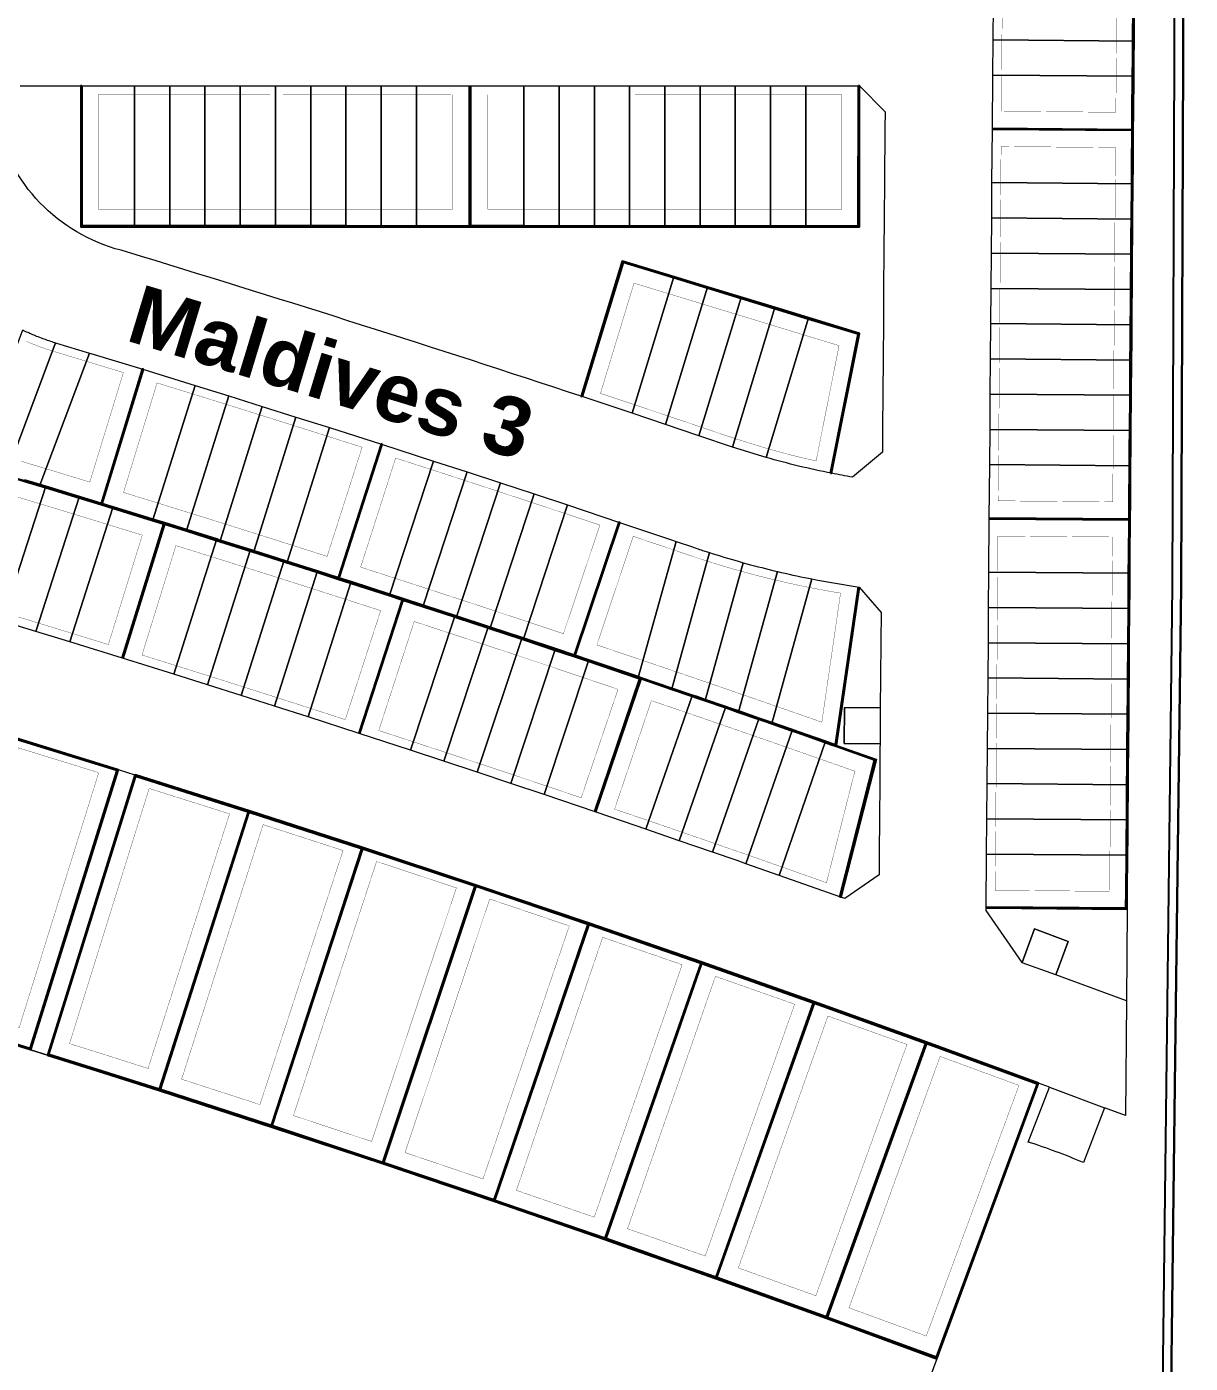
# Model space of a CAD drawing. Header units: centimetres. Extents: x -6122352 to 6876996, y -1694241 to 2592194.
# Drawn here: x 118939 to 317063, y -434503 to -207021 of the extents above; entities that cross this region are included whole.
import ezdxf

# ---------------------------------------------------------------- set-up
doc = ezdxf.new("R2010")
doc.units = ezdxf.units.CM
doc.header["$MEASUREMENT"] = 0
doc.linetypes.add('XR-AR-END-SETTING OUT PLAN$0$23261-XR-AR-SI-GF$0$HIDDEN', pattern=[0.375, 0.25, -0.125])
for name, color, linetype, lineweight, true_color in [('08-Compound Wall-2', 6, 'Continuous', 25, 0xff00ff), ('23585-XR-AR-DAMAC PLOT LIMITS$0$1-End units', 7, 'Continuous', 5, 0xf8991e), ('23585-XR-AR-DAMAC PLOT LIMITS$0$1-Open Space', 7, 'Continuous', 5, 0x90cf5a), ('23585-XR-AR-DAMAC PLOT LIMITS$0$1-Utility', 7, 'Continuous', 5, 0x8db1ff)]:
    doc.layers.add(name, color=color, linetype=linetype, lineweight=lineweight, true_color=true_color)
for name, color, linetype, lineweight in [('23585-XR-AR-BOUNDARY WALLS AND SETBACKS$0$A-ANNO-TEXT', 3, 'Continuous', 25), ('23585-XR-AR-DAMAC PLOT LIMITS$0$1-Mid units', 41, 'Continuous', 5), ('23585-XR-AR-DAMAC PLOT LIMITS$0$1-V75', 142, 'Continuous', 5), ('A-ANNO-TEXT', 3, 'Continuous', 25)]:
    doc.layers.add(name, color=color, linetype=linetype, lineweight=lineweight)
for name, color, linetype in [('23585-XR-AR-BOUNDARY WALLS AND SETBACKS$0$cluster name', 2, 'Continuous'), ('23585-XR-AR-BOUNDARY WALLS AND SETBACKS$0$setback', 7, 'XR-AR-END-SETTING OUT PLAN$0$23261-XR-AR-SI-GF$0$HIDDEN'), ('23585-XR-AR-DAMAC PLOT LIMITS$0$1-Utility Corridor', 44, 'Continuous'), ('@MI-REF LAYER', 7, 'Continuous')]:
    doc.layers.add(name, color=color, linetype=linetype)
doc.styles.add('23585-XR-AR-BOUNDARY WALLS AND SETBACKS$0$Arial', font='arialbd.ttf')

# ---------------------------------------------------------------- blocks, each defined once
blk = doc.blocks.new('23585-XR-AR-BOUNDARY WALLS AND SETBACKS$0$A$Cfa569a08')
at = {"layer": '23585-XR-AR-BOUNDARY WALLS AND SETBACKS$0$cluster name', "style": '23585-XR-AR-BOUNDARY WALLS AND SETBACKS$0$Arial'}
blk.add_text('Maldives 3', height=10, rotation=30.6218, dxfattribs=at).set_placement((496675.23, 2768820.96))
blk = doc.blocks.new('23585-XR-AR-BOUNDARY WALLS AND SETBACKS')
at = {"layer": '08-Compound Wall-2'}
for points in [[(496845.5, 2768864.03), (496845.64, 2768863.9), (496861.99, 2768881.47), (496859.8, 2768883.51), (496855.3, 2768887.7), (496853.1, 2768889.74), (496850.9, 2768891.79), (496846.51, 2768895.87), (496844.32, 2768897.92), (496842.12, 2768899.96), (496837.73, 2768904.05), (496835.53, 2768906.1), (496833.34, 2768908.14), (496828.94, 2768912.23), (496824.55, 2768916.31), (496822.36, 2768918.36), (496820.16, 2768920.4), (496817.96, 2768922.45), (496813.46, 2768926.63), (496811.27, 2768928.68), (496806.76, 2768932.87), (496804.57, 2768934.91), (496802.37, 2768936.96), (496797.98, 2768941.04), (496793.59, 2768945.13), (496791.39, 2768947.18), (496789.2, 2768949.22), (496787, 2768951.26), (496784.8, 2768953.31), (496780.41, 2768957.39), (496778.22, 2768959.44), (496776.02, 2768961.48), (496771.63, 2768965.57), (496769.43, 2768967.61), (496764.93, 2768971.8), (496762.73, 2768973.85), (496758.23, 2768978.04), (496756.04, 2768980.08), (496753.84, 2768982.12), (496749.45, 2768986.21)], [(496748.51, 2768954.31), (496764.72, 2768971.73), (496762.6, 2768973.7), (496758.09, 2768977.89), (496755.9, 2768979.94), (496753.7, 2768981.98), (496749.31, 2768986.07), (496747.12, 2768988.11), (496744.92, 2768990.15), (496742.72, 2768992.2), (496740.53, 2768994.24), (496736.13, 2768998.33), (496731.74, 2769002.42), (496729.55, 2769004.46), (496727.35, 2769006.5), (496722.96, 2769010.59), (496720.76, 2769012.64), (496716.41, 2769016.69), (496700.19, 2768999.27)], [(496797.04, 2768909.14), (496813.25, 2768926.56), (496811.13, 2768928.53), (496806.63, 2768932.72), (496804.43, 2768934.77), (496802.23, 2768936.81), (496797.84, 2768940.9), (496793.45, 2768944.98), (496791.26, 2768947.03), (496789.06, 2768949.07), (496786.86, 2768951.12), (496784.67, 2768953.16), (496780.27, 2768957.25), (496778.08, 2768959.29), (496775.88, 2768961.34), (496771.49, 2768965.42), (496769.3, 2768967.47), (496764.87, 2768971.59), (496748.65, 2768954.17)], [(496748.51, 2768954.31), (496748.58, 2768954.24), (496748.65, 2768954.17)], [(496638.46, 2768844.87), (496638.32, 2768844.72), (496656.02, 2768828.51), (496662.2, 2768835.26), (496666.25, 2768839.68), (496670.31, 2768844.11), (496674.36, 2768848.53), (496678.41, 2768852.95), (496682.47, 2768857.38), (496686.52, 2768861.8), (496690.57, 2768866.22), (496694.63, 2768870.65), (496700.81, 2768877.39), (496706.99, 2768884.14), (496711.04, 2768888.56), (496715.1, 2768892.99), (496719.15, 2768897.41), (496723.2, 2768901.83), (496727.26, 2768906.26), (496731.31, 2768910.68), (496735.36, 2768915.11), (496739.42, 2768919.53), (496745.6, 2768926.28), (496727.9, 2768942.49), (496727.77, 2768942.34)], [(496638.46, 2768844.87), (496656.01, 2768828.79), (496662.05, 2768835.39), (496666.11, 2768839.82), (496670.16, 2768844.24), (496674.21, 2768848.66), (496678.27, 2768853.09), (496682.32, 2768857.51), (496686.37, 2768861.93), (496690.43, 2768866.36), (496694.48, 2768870.78), (496700.66, 2768877.53), (496706.84, 2768884.28), (496710.9, 2768888.7), (496714.95, 2768893.12), (496719, 2768897.55), (496723.06, 2768901.97), (496727.11, 2768906.4), (496731.16, 2768910.82), (496735.22, 2768915.24), (496739.27, 2768919.67), (496745.32, 2768926.26), (496727.77, 2768942.34)], [(496845.5, 2768864.03), (496861.71, 2768881.46), (496859.66, 2768883.36), (496855.16, 2768887.55), (496852.97, 2768889.6), (496850.77, 2768891.64), (496846.38, 2768895.73), (496844.18, 2768897.77), (496841.98, 2768899.82), (496837.59, 2768903.9), (496835.4, 2768905.95), (496833.2, 2768907.99), (496828.81, 2768912.08), (496824.42, 2768916.17), (496822.22, 2768918.21), (496820.02, 2768920.25), (496817.83, 2768922.3), (496813.4, 2768926.42), (496797.19, 2768909)], [(496773.15, 2768894.34), (496758.91, 2768913.76), (496751.26, 2768909.24), (496746.09, 2768906.19), (496735.76, 2768900.09), (496730.59, 2768897.04), (496722.89, 2768892.49), (496735.01, 2768871.95)], [(496797.04, 2768909.14), (496797.11, 2768909.07), (496797.19, 2768909)], [(496700.59, 2768877.45), (496683.05, 2768893.53)], [(496700.73, 2768877.6), (496683.18, 2768893.68)], [(496790.62, 2768884.71), (496807.82, 2768863.67), (496807.21, 2768863.34), (496806.16, 2768862.78), (496801.88, 2768860.48), (496800.87, 2768859.94), (496797.79, 2768858.28), (496796.55, 2768857.61), (496795.58, 2768857.09), (496792.5, 2768855.42), (496791.23, 2768854.73), (496790.3, 2768854.23), (496787.22, 2768852.55), (496785.91, 2768851.84), (496785.03, 2768851.36), (496781.94, 2768849.67), (496777, 2768846.97), (496776.67, 2768846.79), (496768.86, 2768842.48), (496766.72, 2768841.3), (496755.15, 2768862.21), (496755.06, 2768862.16), (496754.97, 2768862.12), (496766.55, 2768841.21), (496763.59, 2768839.57), (496758.52, 2768836.75), (496753.29, 2768833.83), (496748.03, 2768830.88), (496742.94, 2768828), (496739.77, 2768826.22), (496737.71, 2768825.05), (496731.68, 2768821.62), (496729.85, 2768820.58), (496718, 2768841.33), (496717.91, 2768841.28), (496717.83, 2768841.23), (496729.67, 2768820.48), (496726.47, 2768818.64), (496721.55, 2768815.83), (496716.38, 2768812.85), (496711.43, 2768809.98), (496710.87, 2768809.66), (496706.24, 2768806.97), (496702.82, 2768804.98), (496701.05, 2768803.95), (496694.93, 2768800.36), (496693.25, 2768799.37), (496681.13, 2768819.97), (496681.04, 2768819.92), (496680.96, 2768819.87), (496693.07, 2768799.27), (496689.76, 2768797.31), (496684.59, 2768794.26), (496681.35, 2768792.34)], [(496790.77, 2768884.83), (496808, 2768863.76), (496814.33, 2768867.14), (496827.59, 2768846.9), (496827.41, 2768846.8), (496814.26, 2768866.88), (496808.11, 2768863.6), (496807.31, 2768863.17), (496806.26, 2768862.6), (496801.97, 2768860.31), (496800.96, 2768859.76), (496797.88, 2768858.1), (496796.65, 2768857.44), (496795.68, 2768856.91), (496792.59, 2768855.24), (496791.32, 2768854.56), (496790.4, 2768854.05), (496787.31, 2768852.38), (496786.01, 2768851.67), (496785.12, 2768851.18), (496782.03, 2768849.5), (496777.18, 2768846.84), (496788.68, 2768825.89)], [(496751.73, 2768805.29), (496739.96, 2768826.09), (496743.03, 2768827.83), (496747.98, 2768830.62), (496748.26, 2768830.78), (496753.21, 2768833.55), (496753.49, 2768833.71), (496758.45, 2768836.48), (496758.73, 2768836.64), (496763.69, 2768839.39), (496766.73, 2768841.08), (496768.95, 2768842.31), (496776.76, 2768846.61), (496777.01, 2768846.74), (496788.5, 2768825.79)], [(496715.06, 2768784.22), (496703.01, 2768804.86), (496706.34, 2768806.8), (496710.97, 2768809.49), (496711.53, 2768809.81), (496716.48, 2768812.67), (496721.65, 2768815.65), (496726.57, 2768818.47), (496729.86, 2768820.35), (496731.78, 2768821.45), (496737.81, 2768824.88), (496739.78, 2768825.99), (496751.56, 2768805.19)], [(496710.9, 2768760.56), (496728.43, 2768770.83), (496753.56, 2768727.6), (496736.31, 2768717.5)]]:
    blk.add_lwpolyline(points, dxfattribs=at)
for points in [[(496773.15, 2768894.34, 0.000355), (496773.32, 2768894.45), (496758.96, 2768914.03), (496751.16, 2768909.42), (496745.99, 2768906.37), (496735.66, 2768900.26), (496730.49, 2768897.21), (496722.61, 2768892.56), (496734.84, 2768871.86), (496735.01, 2768871.95)], [(496686.26, 2768767.39), (496676.85, 2768789.56, 0.014538), (496680.14, 2768791.39), (496681.46, 2768792.17), (496684.69, 2768794.09), (496689.86, 2768797.14), (496693.26, 2768799.15), (496695.03, 2768800.19), (496701.15, 2768803.77), (496702.84, 2768804.76), (496714.88, 2768784.11)]]:
    blk.add_lwpolyline(points, format="xyb", dxfattribs=at)
for points in [[(496766.34, 2768792.53), (496748.68, 2768782.5), (496731.03, 2768772.33), (496756.16, 2768729.11), (496763.75, 2768733.5), (496773.49, 2768739.09), (496791.16, 2768749.12), (496808.34, 2768758.73), (496825.86, 2768768.38), (496843.44, 2768777.92), (496848.97, 2768780.89), (496848.97, 2768780.89), (496849, 2768780.91), (496849.11, 2768780.96), (496854.57, 2768783.88), (496861.08, 2768787.34), (496878.77, 2768796.66), (496896.53, 2768805.86), (496873.66, 2768850.33), (496855.63, 2768840.98), (496837.65, 2768831.52), (496819.73, 2768821.94), (496801.87, 2768812.25), (496784.08, 2768802.44)], [(496873.58, 2768850.06), (496896.26, 2768805.95), (496878.77, 2768796.88), (496855.81, 2768840.85)], [(496855.63, 2768840.76), (496878.59, 2768796.79), (496861.07, 2768787.57), (496837.83, 2768831.39)], [(496837.65, 2768831.29), (496860.89, 2768787.47), (496854.48, 2768784.06), (496849.02, 2768781.14), (496848.91, 2768781.08), (496848.88, 2768781.07), (496848.87, 2768781.06), (496843.43, 2768778.14), (496819.91, 2768821.81)], [(496819.74, 2768821.72), (496843.25, 2768778.04), (496825.85, 2768768.6), (496802.06, 2768812.12)], [(496801.88, 2768812.02), (496825.68, 2768768.5), (496808.33, 2768758.95), (496784.26, 2768802.32)], [(496784.09, 2768802.22), (496808.16, 2768758.85), (496791.07, 2768749.3), (496790.87, 2768749.19), (496766.53, 2768792.4)], [(496766.36, 2768792.3), (496790.7, 2768749.09), (496773.48, 2768739.32), (496748.86, 2768782.38)], [(496748.69, 2768782.28), (496773.31, 2768739.22), (496763.65, 2768733.67), (496756.23, 2768729.38), (496731.3, 2768772.26)], [(496728.36, 2768770.55), (496753.29, 2768727.67), (496736.29, 2768717.72), (496711.09, 2768760.44)]]:
    blk.add_lwpolyline(points, close=True, dxfattribs=at)
at = {"layer": '23585-XR-AR-BOUNDARY WALLS AND SETBACKS$0$setback', "ltscale": 40, "const_width": 0.05}
for points in [[(496734.12, 2768969.74), (496738.51, 2768965.66), (496742.9, 2768961.57), (496747.41, 2768957.38), (496760.69, 2768971.65), (496756.19, 2768975.84), (496753.99, 2768977.89), (496751.8, 2768979.93), (496747.4, 2768984.02)], [(496844.47, 2768867.04), (496839.97, 2768871.23), (496835.58, 2768875.32), (496831.19, 2768879.41), (496826.79, 2768883.49), (496822.4, 2768887.58), (496818.01, 2768891.67), (496813.62, 2768895.76), (496809.23, 2768899.85), (496804.83, 2768903.93), (496800.33, 2768908.12), (496813.62, 2768922.4), (496818.12, 2768918.2), (496820.31, 2768916.16), (496822.51, 2768914.12), (496826.9, 2768910.03), (496831.29, 2768905.94), (496833.49, 2768903.9), (496835.68, 2768901.85), (496840.08, 2768897.77), (496842.27, 2768895.72), (496844.47, 2768893.68), (496848.86, 2768889.59), (496851.06, 2768887.55), (496853.25, 2768885.5), (496857.76, 2768881.31), (496844.47, 2768867.04)], [(496682.19, 2768890.38), (496696.57, 2768877.21), (496692.42, 2768872.68), (496688.36, 2768868.25), (496684.31, 2768863.83), (496680.26, 2768859.4), (496676.2, 2768854.98), (496672.15, 2768850.56), (496668.1, 2768846.13), (496664.04, 2768841.71), (496659.99, 2768837.28), (496655.83, 2768832.75), (496641.46, 2768845.92), (496645.61, 2768850.46), (496649.67, 2768854.88), (496653.72, 2768859.31), (496657.77, 2768863.73), (496661.83, 2768868.15), (496665.88, 2768872.58), (496669.93, 2768877), (496673.99, 2768881.43), (496678.04, 2768885.85), (496682.19, 2768890.38)], [(496804.27, 2768759.88), (496782.19, 2768799.67), (496769.7, 2768792.69), (496792.03, 2768753.04), (496804.27, 2768759.88)]]:
    blk.add_lwpolyline(points, dxfattribs=at)
for points in [[(496795.94, 2768912.21), (496809.22, 2768926.48), (496804.72, 2768930.67), (496802.53, 2768932.72), (496800.33, 2768934.76), (496795.94, 2768938.85), (496791.54, 2768942.94), (496789.35, 2768944.98), (496787.15, 2768947.02), (496784.96, 2768949.07), (496782.76, 2768951.11), (496778.37, 2768955.2), (496776.17, 2768957.24), (496773.98, 2768959.28), (496769.58, 2768963.37), (496767.39, 2768965.42), (496765.08, 2768967.56), (496751.8, 2768953.29), (496756.3, 2768949.1), (496760.69, 2768945.01), (496765.08, 2768940.93), (496769.48, 2768936.84), (496773.87, 2768932.75), (496778.26, 2768928.66), (496782.65, 2768924.58), (496787.05, 2768920.49), (496791.44, 2768916.4)], [(496726.98, 2768939.26), (496722.83, 2768934.73), (496718.78, 2768930.31), (496714.72, 2768925.88), (496710.67, 2768921.46), (496706.62, 2768917.04), (496698.51, 2768908.19), (496694.46, 2768903.77), (496690.4, 2768899.34), (496686.25, 2768894.81), (496700.62, 2768881.63), (496704.78, 2768886.17), (496708.83, 2768890.59), (496712.89, 2768895.01), (496716.94, 2768899.44), (496720.99, 2768903.86), (496725.05, 2768908.29), (496729.1, 2768912.71), (496733.15, 2768917.13), (496737.21, 2768921.56), (496741.36, 2768926.09)], [(496790.5, 2768828.59), (496796.72, 2768832), (496802, 2768834.87), (496807.29, 2768837.73), (496812.58, 2768840.58), (496817.88, 2768843.42), (496824.11, 2768846.74), (496813.38, 2768863.12), (496809.48, 2768861.04), (496808.67, 2768860.61), (496807.63, 2768860.05), (496803.35, 2768857.75), (496802.34, 2768857.21), (496799.26, 2768855.55), (496798.02, 2768854.88), (496797.06, 2768854.36), (496793.97, 2768852.69), (496792.71, 2768852.01), (496791.78, 2768851.5), (496788.7, 2768849.83), (496787.4, 2768849.12), (496786.51, 2768848.64), (496783.43, 2768846.95), (496781.12, 2768845.69)], [(496753.16, 2768859.4), (496762.61, 2768842.34), (496757.11, 2768839.28), (496751.88, 2768836.36), (496746.61, 2768833.4), (496741.51, 2768830.53), (496738.34, 2768828.74), (496736.28, 2768827.57), (496730.93, 2768824.53), (496721.26, 2768841.46), (496726.74, 2768844.58), (496731.96, 2768847.53), (496737.19, 2768850.48), (496742.42, 2768853.41), (496747.65, 2768856.33)], [(496858.98, 2768841.03), (496880.05, 2768800.7), (496892.49, 2768807.15), (496871.69, 2768847.61)], [(496785.24, 2768825.71), (496775.86, 2768842.8), (496770.36, 2768839.77), (496768.14, 2768838.54), (496765.1, 2768836.86), (496760.14, 2768834.1), (496759.86, 2768833.95), (496754.91, 2768831.18), (496754.63, 2768831.02), (496749.68, 2768828.25), (496749.4, 2768828.09), (496744.46, 2768825.31), (496743.91, 2768825), (496753.52, 2768808.02), (496758.88, 2768811.05), (496764.11, 2768813.98), (496769.35, 2768816.91), (496774.6, 2768819.83), (496779.85, 2768822.74)], [(496716.05, 2768838.49), (496725.72, 2768821.56), (496725.03, 2768821.16), (496720.11, 2768818.34), (496714.93, 2768815.36), (496709.97, 2768812.49), (496709.41, 2768812.17), (496704.78, 2768809.48), (496701.36, 2768807.48), (496699.59, 2768806.45), (496694.28, 2768803.34), (496684.39, 2768820.14), (496689.83, 2768823.33), (496695.01, 2768826.35), (496700.2, 2768829.36), (496705.39, 2768832.36), (496710.58, 2768835.36)], [(496853.67, 2768838.25), (496841.01, 2768831.59), (496862.32, 2768791.39), (496874.73, 2768797.92)], [(496857.02, 2768788.59), (496835.7, 2768828.78), (496823.09, 2768822.03), (496844.66, 2768781.98), (496847.55, 2768783.53), (496847.56, 2768783.53), (496847.59, 2768783.55), (496847.7, 2768783.61), (496853.16, 2768786.53)], [(496738.69, 2768822.04), (496733.21, 2768818.93), (496731.3, 2768817.83), (496728.01, 2768815.95), (496723.1, 2768813.14), (496717.93, 2768810.16), (496712.98, 2768807.3), (496712.43, 2768806.98), (496707.8, 2768804.29), (496706.98, 2768803.81), (496716.81, 2768786.97), (496722.13, 2768790.06), (496727.32, 2768793.07), (496732.53, 2768796.07), (496737.73, 2768799.05), (496742.95, 2768802.03), (496748.3, 2768805.07)], [(496817.8, 2768819.19), (496839.38, 2768779.13), (496827.06, 2768772.44), (496805.23, 2768812.36)], [(496821.79, 2768769.56), (496799.96, 2768809.48), (496787.43, 2768802.58), (496809.51, 2768762.8)], [(496786.8, 2768750.1), (496764.47, 2768789.74), (496752.03, 2768782.68), (496774.61, 2768743.18)], [(496769.4, 2768740.2), (496746.82, 2768779.7), (496734.38, 2768772.53), (496757.25, 2768733.2), (496762.25, 2768736.1)], [(496737.37, 2768721.6), (496749.47, 2768728.68), (496726.6, 2768768.01), (496714.25, 2768760.78)]]:
    blk.add_lwpolyline(points, close=True, dxfattribs=at)
for points in [[(496769.99, 2768893.92), (496758.15, 2768910.06), (496752.68, 2768906.83), (496747.51, 2768903.78), (496737.18, 2768897.68), (496732.02, 2768894.63), (496726.72, 2768891.5), (496736.7, 2768874.61), (496742.11, 2768877.62), (496747.36, 2768880.53), (496752.62, 2768883.43), (496757.86, 2768886.32), (496763.01, 2768889.33, 0.014999), (496769.99, 2768893.92, 0.014999)], [(496664.15, 2768808.52, 0.006012), (496665.07, 2768808.94), (496665.28, 2768809.04, 0.008406), (496666.55, 2768809.67), (496666.9, 2768809.86), (496667.35, 2768810.1), (496667.63, 2768810.26, 0.006522), (496668.59, 2768810.81), (496673.85, 2768813.93), (496679.22, 2768817.1), (496689.1, 2768800.3), (496688.28, 2768799.81), (496683.11, 2768796.76), (496679.87, 2768794.83), (496678.55, 2768794.05, -0.014863)]]:
    blk.add_lwpolyline(points, format="xyb", dxfattribs=at)
for points in [[(496758.41, 2768862.3), (496767.86, 2768845.24), (496775.27, 2768849.33), (496775.6, 2768849.51), (496780.55, 2768852.22), (496783.64, 2768853.9), (496784.52, 2768854.39), (496785.83, 2768855.1), (496788.92, 2768856.78), (496789.85, 2768857.28), (496791.12, 2768857.97), (496794.2, 2768859.64), (496795.17, 2768860.16), (496796.41, 2768860.83), (496799.49, 2768862.49), (496800.5, 2768863.04), (496803.43, 2768864.61), (496789.38, 2768881.8, -0.008175), (496785.2, 2768878.62), (496784.73, 2768878.27, -0.008524), (496780.25, 2768875.12), (496779.6, 2768874.68, -0.008212), (496775.17, 2768871.81), (496774.42, 2768871.34, -0.008055), (496769.97, 2768868.7), (496769.11, 2768868.2, -0.003061), (496767.39, 2768867.25), (496764.7, 2768865.77), (496763.82, 2768865.28)], [(496711.63, 2768783.94), (496701.8, 2768800.79), (496696.5, 2768797.68), (496694.73, 2768796.65), (496691.33, 2768794.64), (496686.17, 2768791.59), (496682.94, 2768789.68), (496681.62, 2768788.89, -0.004595), (496680.54, 2768788.27), (496688.23, 2768770.16), (496688.68, 2768770.42, 0.004188), (496689.84, 2768771.09), (496695.74, 2768774.6), (496700.91, 2768777.65), (496706.08, 2768780.7)]]:
    blk.add_lwpolyline(points, format="xyb", close=True, dxfattribs=at)
at = {"layer": '23585-XR-AR-BOUNDARY WALLS AND SETBACKS$0$A-ANNO-TEXT'}
blk.add_blockref('23585-XR-AR-BOUNDARY WALLS AND SETBACKS$0$A$Cfa569a08', (0, 0), dxfattribs=at)
blk = doc.blocks.new('A$C9d9485f6')
at = {"layer": 'A-ANNO-TEXT', "rotation": 312.4881850805905}
blk.add_blockref('23585-XR-AR-BOUNDARY WALLS AND SETBACKS', (-2377088.53, -1504219.25), dxfattribs=at)
blk = doc.blocks.new('23585-XR-AR-DAMAC PLOT LIMITS')
at = {"layer": '23585-XR-AR-DAMAC PLOT LIMITS$0$1-End units', "color": 251, "true_color": 0x636466}
for points in [[(496764.93, 2768971.8), (496748.58, 2768954.24), (496741.88, 2768960.47), (496758.23, 2768978.04), (496762.73, 2768973.85)], [(496771.63, 2768965.57), (496755.28, 2768948), (496748.58, 2768954.24), (496764.93, 2768971.8), (496769.43, 2768967.61)], [(496739.42, 2768919.53), (496721.72, 2768935.74), (496727.9, 2768942.49), (496745.6, 2768926.28)], [(496813.46, 2768926.63), (496797.11, 2768909.07), (496790.42, 2768915.3), (496806.76, 2768932.87), (496811.27, 2768928.68)], [(496820.16, 2768920.4), (496803.81, 2768902.83), (496797.11, 2768909.07), (496813.46, 2768926.63), (496817.96, 2768922.45)], [(496706.99, 2768884.14), (496700.81, 2768877.39), (496683.11, 2768893.61), (496689.3, 2768900.35)], [(496742.84, 2768876.31), (496734.84, 2768871.86), (496722.61, 2768892.56), (496730.49, 2768897.21)], [(496700.81, 2768877.39), (496694.63, 2768870.65), (496676.93, 2768886.86), (496683.11, 2768893.61)], [(496861.99, 2768881.47), (496845.64, 2768863.9), (496838.95, 2768870.13), (496855.3, 2768887.7), (496859.8, 2768883.51)], [(496776.72, 2768846.7), (496768.97, 2768842.43), (496768.89, 2768842.39), (496766.68, 2768841.17), (496755.06, 2768862.16), (496763.1, 2768866.6), (496763.98, 2768867.08)], [(496814.39, 2768867.06), (496827.59, 2768846.89), (496817.74, 2768841.63), (496806.33, 2768862.76), (496807.26, 2768863.25), (496808.06, 2768863.68)], [(496766.68, 2768841.17), (496763.64, 2768839.48), (496758.68, 2768836.72), (496746.92, 2768857.65), (496755.06, 2768862.16)], [(496662.2, 2768835.26), (496656.02, 2768828.51), (496638.32, 2768844.72), (496644.51, 2768851.47)], [(496796.63, 2768830.22), (496793.09, 2768828.3), (496788.59, 2768825.84), (496777.04, 2768846.88), (496781.99, 2768849.59), (496785.07, 2768851.27), (496785.21, 2768851.35)], [(496729.81, 2768820.44), (496717.91, 2768841.28), (496726, 2768845.88), (496737.76, 2768824.96), (496731.73, 2768821.53)], [(496768.89, 2768842.39), (496768.97, 2768842.43), (496776.72, 2768846.7), (496777.04, 2768846.88), (496788.59, 2768825.84), (496780.58, 2768821.43)], [(496721.87, 2768815.89), (496709.84, 2768836.66), (496717.91, 2768841.28), (496729.81, 2768820.44), (496726.52, 2768818.56)], [(496739.82, 2768826.13), (496742.99, 2768827.92), (496747.93, 2768830.7), (496759.61, 2768809.74), (496751.64, 2768805.24)], [(496731.73, 2768821.53), (496737.76, 2768824.96), (496739.82, 2768826.13), (496751.64, 2768805.24), (496743.69, 2768800.72)], [(496693.21, 2768799.23), (496681.04, 2768819.92), (496689.07, 2768824.63), (496701.1, 2768803.86), (496694.98, 2768800.27)], [(496693.21, 2768799.23), (496689.81, 2768797.23), (496684.64, 2768794.17), (496683.78, 2768793.67), (496672.86, 2768815.09), (496673.09, 2768815.22), (496681.04, 2768819.92)], [(496702.88, 2768804.89), (496706.29, 2768806.88), (496710.92, 2768809.57), (496722.88, 2768788.77), (496714.97, 2768784.17)], [(496694.98, 2768800.27), (496701.1, 2768803.86), (496702.88, 2768804.89), (496714.97, 2768784.17), (496706.84, 2768779.41)]]:
    blk.add_lwpolyline(points, close=True, dxfattribs=at)
for points in [[(496773.32, 2768894.45, -0.020414), (496763.78, 2768888.04), (496751.16, 2768909.42), (496758.96, 2768914.03)], [(496808.06, 2768863.68), (496807.26, 2768863.25), (496806.33, 2768862.76), (496806.21, 2768862.69), (496801.93, 2768860.39), (496801.04, 2768859.92), (496800.92, 2768859.85), (496797.84, 2768858.19), (496784.31, 2768879.83, 0.012844), (496790.77, 2768884.83)], [(496696.51, 2768773.31), (496690.6, 2768769.8, -0.004188), (496689.42, 2768769.11), (496689.06, 2768768.91, -0.004661), (496687.72, 2768768.17), (496687.44, 2768768.01, -0.004396), (496686.17, 2768767.34), (496684.59, 2768771.07), (496676.72, 2768789.6, 0.008278), (496678.6, 2768790.62, 0.006617), (496680.09, 2768791.47), (496681.41, 2768792.26), (496683.78, 2768793.67), (496684.64, 2768794.17)]]:
    blk.add_lwpolyline(points, format="xyb", close=True, dxfattribs=at)
at = {"layer": '23585-XR-AR-DAMAC PLOT LIMITS$0$1-Mid units', "color": 251, "true_color": 0x636466}
for points in [[(496753.84, 2768982.12), (496737.49, 2768964.56), (496733.1, 2768968.65), (496749.45, 2768986.21)], [(496758.23, 2768978.04), (496741.88, 2768960.47), (496737.49, 2768964.56), (496753.84, 2768982.12), (496756.04, 2768980.08)], [(496776.02, 2768961.48), (496759.67, 2768943.92), (496755.28, 2768948), (496771.63, 2768965.57)], [(496780.41, 2768957.39), (496764.06, 2768939.83), (496759.67, 2768943.92), (496776.02, 2768961.48), (496778.22, 2768959.44)], [(496784.8, 2768953.31), (496768.45, 2768935.74), (496764.06, 2768939.83), (496780.41, 2768957.39)], [(496789.2, 2768949.22), (496772.85, 2768931.65), (496768.45, 2768935.74), (496784.8, 2768953.31), (496787, 2768951.26)], [(496793.59, 2768945.13), (496777.24, 2768927.57), (496772.85, 2768931.65), (496789.2, 2768949.22), (496791.39, 2768947.18)], [(496797.98, 2768941.04), (496781.63, 2768923.48), (496777.24, 2768927.57), (496793.59, 2768945.13)], [(496802.37, 2768936.96), (496786.02, 2768919.39), (496781.63, 2768923.48), (496797.98, 2768941.04)], [(496806.76, 2768932.87), (496790.42, 2768915.3), (496786.02, 2768919.39), (496802.37, 2768936.96), (496804.57, 2768934.91)], [(496739.42, 2768919.53), (496735.36, 2768915.11), (496717.67, 2768931.32), (496721.72, 2768935.74)], [(496735.36, 2768915.11), (496731.31, 2768910.68), (496713.62, 2768926.9), (496717.67, 2768931.32)], [(496709.56, 2768922.47), (496713.62, 2768926.9), (496731.31, 2768910.68), (496727.26, 2768906.26)], [(496727.26, 2768906.26), (496723.2, 2768901.83), (496705.51, 2768918.05), (496709.56, 2768922.47)], [(496824.55, 2768916.31), (496808.2, 2768898.75), (496803.81, 2768902.83), (496820.16, 2768920.4), (496822.36, 2768918.36)], [(496723.2, 2768901.83), (496719.15, 2768897.41), (496701.46, 2768913.63), (496705.51, 2768918.05)], [(496828.94, 2768912.23), (496812.6, 2768894.66), (496808.2, 2768898.75), (496824.55, 2768916.31)], [(496719.15, 2768897.41), (496715.1, 2768892.99), (496697.4, 2768909.2), (496701.46, 2768913.63)], [(496833.34, 2768908.14), (496816.99, 2768890.57), (496812.6, 2768894.66), (496828.94, 2768912.23)], [(496715.1, 2768892.99), (496711.04, 2768888.56), (496693.35, 2768904.78), (496697.4, 2768909.2)], [(496763.78, 2768888.04), (496758.6, 2768885.01), (496745.99, 2768906.37), (496751.16, 2768909.42)], [(496837.73, 2768904.05), (496821.38, 2768886.48), (496816.99, 2768890.57), (496833.34, 2768908.14), (496835.53, 2768906.1)], [(496758.6, 2768885.01), (496753.34, 2768882.12), (496740.82, 2768903.31), (496745.99, 2768906.37)], [(496711.04, 2768888.56), (496706.99, 2768884.14), (496689.3, 2768900.35), (496693.35, 2768904.78)], [(496753.34, 2768882.12), (496748.08, 2768879.22), (496735.66, 2768900.26), (496740.82, 2768903.31)], [(496842.12, 2768899.96), (496825.77, 2768882.4), (496821.38, 2768886.48), (496837.73, 2768904.05)], [(496748.08, 2768879.22), (496742.84, 2768876.31), (496730.49, 2768897.21), (496735.66, 2768900.26)], [(496846.51, 2768895.87), (496830.16, 2768878.31), (496825.77, 2768882.4), (496842.12, 2768899.96), (496844.32, 2768897.92)], [(496850.9, 2768891.79), (496834.56, 2768874.22), (496830.16, 2768878.31), (496846.51, 2768895.87)], [(496855.3, 2768887.7), (496838.95, 2768870.13), (496834.56, 2768874.22), (496850.9, 2768891.79), (496853.1, 2768889.74)], [(496694.63, 2768870.65), (496690.57, 2768866.22), (496672.88, 2768882.44), (496676.93, 2768886.86)], [(496690.57, 2768866.22), (496686.52, 2768861.8), (496668.83, 2768878.01), (496672.88, 2768882.44)], [(496686.52, 2768861.8), (496682.47, 2768857.38), (496664.77, 2768873.59), (496668.83, 2768878.01)], [(496682.47, 2768857.38), (496678.41, 2768852.95), (496660.72, 2768869.17), (496664.77, 2768873.59)], [(496656.67, 2768864.74), (496660.72, 2768869.17), (496678.41, 2768852.95), (496674.36, 2768848.53)], [(496652.61, 2768860.32), (496656.67, 2768864.74), (496674.36, 2768848.53), (496670.31, 2768844.11)], [(496806.33, 2768862.76), (496817.74, 2768841.63), (496812.45, 2768838.8), (496801.04, 2768859.92), (496801.93, 2768860.39), (496806.21, 2768862.69)], [(496670.31, 2768844.11), (496666.25, 2768839.68), (496648.56, 2768855.9), (496652.61, 2768860.32)], [(496801.04, 2768859.92), (496812.45, 2768838.8), (496811.05, 2768838.05), (496807.17, 2768835.95), (496795.76, 2768857.07), (496796.6, 2768857.52), (496797.84, 2768858.19), (496800.92, 2768859.85)], [(496753.45, 2768833.8), (496741.69, 2768854.72), (496746.92, 2768857.65), (496758.68, 2768836.72), (496758.4, 2768836.57)], [(496666.25, 2768839.68), (496662.2, 2768835.26), (496644.51, 2768851.47), (496648.56, 2768855.9)], [(496795.76, 2768857.07), (496807.17, 2768835.95), (496801.9, 2768833.08), (496790.48, 2768854.21), (496791.28, 2768854.64), (496792.55, 2768855.33), (496795.63, 2768857)], [(496748.21, 2768830.86), (496736.45, 2768851.78), (496741.69, 2768854.72), (496753.45, 2768833.8), (496753.16, 2768833.64)], [(496801.9, 2768833.08), (496796.63, 2768830.22), (496785.21, 2768851.35), (496785.96, 2768851.75), (496787.26, 2768852.46), (496790.35, 2768854.14), (496790.48, 2768854.21)], [(496742.99, 2768827.92), (496731.22, 2768848.84), (496736.45, 2768851.78), (496748.21, 2768830.86), (496747.93, 2768830.7)], [(496737.76, 2768824.96), (496726, 2768845.88), (496731.22, 2768848.84), (496742.99, 2768827.92), (496739.82, 2768826.13)], [(496780.58, 2768821.43), (496775.33, 2768818.52), (496763.64, 2768839.48), (496766.68, 2768841.17), (496768.89, 2768842.39)], [(496758.4, 2768836.57), (496758.68, 2768836.72), (496763.64, 2768839.48), (496775.33, 2768818.52), (496770.08, 2768815.6)], [(496716.67, 2768812.9), (496704.64, 2768833.66), (496709.84, 2768836.66), (496721.87, 2768815.89), (496721.31, 2768815.57)], [(496753.16, 2768833.64), (496753.45, 2768833.8), (496758.4, 2768836.57), (496770.08, 2768815.6), (496764.85, 2768812.68)], [(496711.48, 2768809.89), (496699.44, 2768830.66), (496704.64, 2768833.66), (496716.67, 2768812.9), (496716.11, 2768812.58)], [(496747.93, 2768830.7), (496748.21, 2768830.86), (496753.16, 2768833.64), (496764.85, 2768812.68), (496759.61, 2768809.74)], [(496706.29, 2768806.88), (496694.25, 2768827.65), (496699.44, 2768830.66), (496711.48, 2768809.89), (496710.92, 2768809.57)], [(496701.1, 2768803.86), (496689.07, 2768824.63), (496694.25, 2768827.65), (496706.29, 2768806.88), (496702.88, 2768804.89)], [(496726.52, 2768818.56), (496729.81, 2768820.44), (496731.73, 2768821.53), (496743.69, 2768800.72), (496738.48, 2768797.75)], [(496721.31, 2768815.57), (496721.87, 2768815.89), (496726.52, 2768818.56), (496738.48, 2768797.75), (496733.27, 2768794.76)], [(496716.11, 2768812.58), (496716.67, 2768812.9), (496721.31, 2768815.57), (496733.27, 2768794.76), (496728.07, 2768791.77)], [(496710.92, 2768809.57), (496711.48, 2768809.89), (496716.11, 2768812.58), (496728.07, 2768791.77), (496722.88, 2768788.77)], [(496689.81, 2768797.23), (496693.21, 2768799.23), (496694.98, 2768800.27), (496706.84, 2768779.41), (496701.67, 2768776.36)], [(496684.64, 2768794.17), (496689.81, 2768797.23), (496701.67, 2768776.36), (496696.51, 2768773.31)]]:
    blk.add_lwpolyline(points, close=True, dxfattribs=at)
for points in [[(496797.84, 2768858.19), (496796.6, 2768857.52), (496795.76, 2768857.07), (496795.63, 2768857), (496792.55, 2768855.33), (496779.41, 2768876.36, 0.00852), (496783.84, 2768879.48), (496784.31, 2768879.83)], [(496792.55, 2768855.33), (496791.28, 2768854.64), (496790.48, 2768854.21), (496790.35, 2768854.14), (496787.26, 2768852.46), (496774.38, 2768873.08, 0.008206), (496778.76, 2768875.92), (496779.41, 2768876.36)], [(496787.26, 2768852.46), (496785.96, 2768851.75), (496785.21, 2768851.35), (496785.07, 2768851.27), (496781.99, 2768849.59), (496769.23, 2768870, 0.008048), (496773.63, 2768872.62), (496774.38, 2768873.08)], [(496781.99, 2768849.59), (496777.04, 2768846.88), (496776.72, 2768846.7), (496763.98, 2768867.08), (496766.55, 2768868.5, 0.003268), (496768.37, 2768869.51), (496769.23, 2768870)], [(496683.78, 2768793.67), (496681.41, 2768792.26), (496680.09, 2768791.47, -0.006617), (496678.6, 2768790.62), (496667.69, 2768812.02), (496667.83, 2768812.11), (496672.86, 2768815.09)], [(496678.6, 2768790.62, -0.008278), (496676.72, 2768789.6), (496676.1, 2768789.29, -0.012245), (496673.24, 2768787.93), (496662.31, 2768809.37), (496662.43, 2768809.41, 0.006549), (496663.41, 2768809.83), (496663.44, 2768809.84), (496663.54, 2768809.89, 0.006022), (496664.43, 2768810.3), (496664.5, 2768810.33), (496664.64, 2768810.39, 0.006794), (496665.63, 2768810.89), (496665.9, 2768811.03), (496666.15, 2768811.16), (496666.39, 2768811.29), (496666.63, 2768811.42), (496666.91, 2768811.57, 0.00556), (496667.69, 2768812.02)]]:
    blk.add_lwpolyline(points, format="xyb", close=True, dxfattribs=at)
at = {"layer": '23585-XR-AR-DAMAC PLOT LIMITS$0$1-Open Space', "color": 251, "true_color": 0x636466}
for points in [[(496749.45, 2768986.21), (496753.84, 2768982.12), (496756.04, 2768980.08), (496758.23, 2768978.04), (496762.73, 2768973.85), (496764.93, 2768971.8), (496769.43, 2768967.61), (496771.63, 2768965.57), (496776.02, 2768961.48), (496778.22, 2768959.44), (496780.41, 2768957.39), (496784.8, 2768953.31), (496787, 2768951.26), (496789.2, 2768949.22), (496791.39, 2768947.18), (496793.59, 2768945.13), (496797.98, 2768941.04), (496802.37, 2768936.96), (496804.57, 2768934.91), (496806.76, 2768932.87), (496811.27, 2768928.68), (496813.46, 2768926.63), (496817.96, 2768922.45), (496820.16, 2768920.4), (496822.36, 2768918.36), (496824.55, 2768916.31), (496828.94, 2768912.23), (496833.34, 2768908.14), (496835.53, 2768906.1), (496837.73, 2768904.05), (496842.12, 2768899.96), (496844.32, 2768897.92), (496846.51, 2768895.87), (496850.9, 2768891.79), (496853.1, 2768889.74), (496855.3, 2768887.7), (496859.8, 2768883.51), (496861.99, 2768881.47), (496873.43, 2768870.82), (496887.73, 2768857.51), (496884.35, 2768855.79), (496888.78, 2768846.82, 0.022504), (496879.87, 2768842.27), (496875.44, 2768851.24), (496873.66, 2768850.33), (496896.53, 2768805.86), (496920.08, 2768760.07)], [(496959.81, 2768799.24), (496881.83, 2768872.45), (496826.64, 2768924.26), (496583.68, 2769148.51, -0.106205)], [(496631.34, 2768837.1), (496638.32, 2768844.72), (496656.02, 2768828.51), (496662.2, 2768835.26), (496666.25, 2768839.68), (496670.31, 2768844.11), (496674.36, 2768848.53), (496678.41, 2768852.95), (496682.47, 2768857.38), (496686.52, 2768861.8), (496690.57, 2768866.22), (496694.63, 2768870.65), (496700.81, 2768877.39), (496706.99, 2768884.14), (496711.04, 2768888.56), (496715.1, 2768892.99), (496719.15, 2768897.41), (496723.2, 2768901.83), (496727.26, 2768906.26), (496731.31, 2768910.68), (496735.36, 2768915.11), (496739.42, 2768919.53), (496745.6, 2768926.28), (496727.9, 2768942.49), (496734.08, 2768942.73), (496736.11, 2768940.84), (496742.81, 2768934.61), (496747.2, 2768930.52), (496751.59, 2768926.43), (496755.99, 2768922.34), (496760.38, 2768918.26), (496764.77, 2768914.17), (496769.16, 2768910.08), (496773.56, 2768905.99), (496776.5, 2768903.26), (496776.19, 2768896.62, -0.006935), (496773.32, 2768894.45), (496758.96, 2768914.03), (496751.16, 2768909.42), (496745.99, 2768906.37), (496740.82, 2768903.31), (496735.66, 2768900.26), (496730.49, 2768897.21), (496722.61, 2768892.56), (496734.84, 2768871.86, 0.005952), (496666.71, 2768832.71), (496663.62, 2768830.88, -0.283021), (496632.77, 2768830.15)]]:
    blk.add_lwpolyline(points, format="xyb", dxfattribs=at)
for points in [[(496826.48, 2768856.74), (496829.15, 2768854.26), (496828.22, 2768847.23), (496827.59, 2768846.89), (496814.39, 2768867.06), (496808.06, 2768863.68), (496790.77, 2768884.83), (496796.49, 2768884.65), (496800.13, 2768881.26), (496804.52, 2768877.18), (496808.35, 2768873.61), (496804.2, 2768869.14), (496808.66, 2768864.99), (496812.82, 2768869.45), (496813.3, 2768869), (496817.7, 2768864.91), (496822.09, 2768860.82)], [(496861.99, 2768881.47), (496873.43, 2768870.82), (496862.06, 2768864.93), (496859.28, 2768870.35), (496853.85, 2768867.56), (496856.64, 2768862.13), (496845.97, 2768863.59), (496845.64, 2768863.9)], [(496756.16, 2768729.11), (496753.56, 2768727.6), (496728.43, 2768770.83), (496731.03, 2768772.33)]]:
    blk.add_lwpolyline(points, close=True, dxfattribs=at)
blk.add_lwpolyline([(496736.31, 2768717.49), (496753.56, 2768727.6), (496756.16, 2768729.11), (496763.75, 2768733.5), (496773.49, 2768739.09), (496790.89, 2768748.96), (496791.28, 2768749.18), (496808.34, 2768758.73), (496825.86, 2768768.38), (496843.44, 2768777.92), (496848.78, 2768780.79), (496848.97, 2768780.89), (496849, 2768780.9), (496849.11, 2768780.96), (496854.57, 2768783.88), (496861.08, 2768787.34), (496878.77, 2768796.66), (496896.53, 2768805.86), (496920.08, 2768760.07)], dxfattribs=at)
at = {"layer": '23585-XR-AR-DAMAC PLOT LIMITS$0$1-Utility', "color": 251, "true_color": 0x636466}
for points in [[(496808.91, 2768873.09), (496812.82, 2768869.45), (496808.66, 2768864.99), (496804.2, 2768869.14), (496808.35, 2768873.61)], [(496859.28, 2768870.35), (496862.06, 2768864.93), (496856.67, 2768862.13), (496856.64, 2768862.13), (496853.85, 2768867.56)]]:
    blk.add_lwpolyline(points, close=True, dxfattribs=at)
blk.add_lwpolyline([(496875.44, 2768851.24), (496884.35, 2768855.79), (496888.78, 2768846.82, 0.022504), (496879.87, 2768842.27)], format="xyb", close=True, dxfattribs=at)
at = {"layer": '23585-XR-AR-DAMAC PLOT LIMITS$0$1-Utility Corridor', "color": 251, "true_color": 0x636466}
for points in [[(496581.97, 2769155.47, 0.197505), (496584.7, 2769149.61), (496827.67, 2768925.36), (496882.85, 2768873.54), (496960.84, 2768800.33), (496965.39, 2768796.05), (496983.32, 2768779.21), (497000.31, 2768763.26), (497005.14, 2768766.6)], [(496580.47, 2769155.41, 0.197505), (496583.68, 2769148.51), (496826.64, 2768924.26), (496881.83, 2768872.45), (496959.81, 2768799.24), (496964.36, 2768794.96), (496982.29, 2768778.12), (496999.04, 2768762.39), (497000.31, 2768763.26), (496983.32, 2768779.21), (496965.39, 2768796.05), (496960.84, 2768800.33), (496882.85, 2768873.54), (496827.67, 2768925.36), (496584.7, 2769149.61, -0.197505), (496581.97, 2769155.47)]]:
    blk.add_lwpolyline(points, format="xyb", dxfattribs=at)
at = {"layer": '23585-XR-AR-DAMAC PLOT LIMITS$0$1-V75', "color": 251, "true_color": 0x636466}
for points in [[(496896.53, 2768805.86), (496878.77, 2768796.66), (496855.63, 2768840.98), (496873.66, 2768850.33)], [(496878.77, 2768796.66), (496861.08, 2768787.34), (496837.65, 2768831.52), (496855.63, 2768840.98)], [(496861.08, 2768787.34), (496854.57, 2768783.88), (496849.11, 2768780.96), (496849, 2768780.9), (496848.97, 2768780.89), (496848.78, 2768780.79), (496843.44, 2768777.92), (496819.73, 2768821.94), (496837.65, 2768831.52)], [(496843.44, 2768777.92), (496825.86, 2768768.38), (496801.87, 2768812.25), (496819.73, 2768821.94)], [(496825.86, 2768768.38), (496808.34, 2768758.73), (496784.08, 2768802.44), (496801.87, 2768812.25)], [(496808.34, 2768758.73), (496791.28, 2768749.18), (496790.89, 2768748.96), (496766.34, 2768792.53), (496784.08, 2768802.44)], [(496790.89, 2768748.96), (496773.49, 2768739.09), (496748.68, 2768782.5), (496766.34, 2768792.53)], [(496773.49, 2768739.09), (496763.75, 2768733.5), (496756.16, 2768729.11), (496731.03, 2768772.33), (496748.68, 2768782.5)], [(496753.56, 2768727.6), (496736.31, 2768717.49), (496710.9, 2768760.56), (496728.43, 2768770.83)]]:
    blk.add_lwpolyline(points, close=True, dxfattribs=at)
blk = doc.blocks.new('A$Cf093b529')
at = {"layer": 'A-ANNO-TEXT'}
blk.add_blockref('23585-XR-AR-DAMAC PLOT LIMITS', (-495391.99, -2768603.44), dxfattribs=at)

msp = doc.modelspace()

# ---------------------------------------------------------------- block references
at = {"layer": '@MI-REF LAYER', "xscale": 1000, "yscale": 1000, "zscale": 1000}
msp.add_blockref('A$C9d9485f6', (-23958.95046, 48155.57226), dxfattribs=at)
at = {"layer": '@MI-REF LAYER', "xscale": 1000, "yscale": 1000, "zscale": 1000, "rotation": 312.4882903633292}
msp.add_blockref('A$Cf093b529', (-891608.73293, 539022.72011), dxfattribs=at)

doc.saveas('drawing.dxf')
